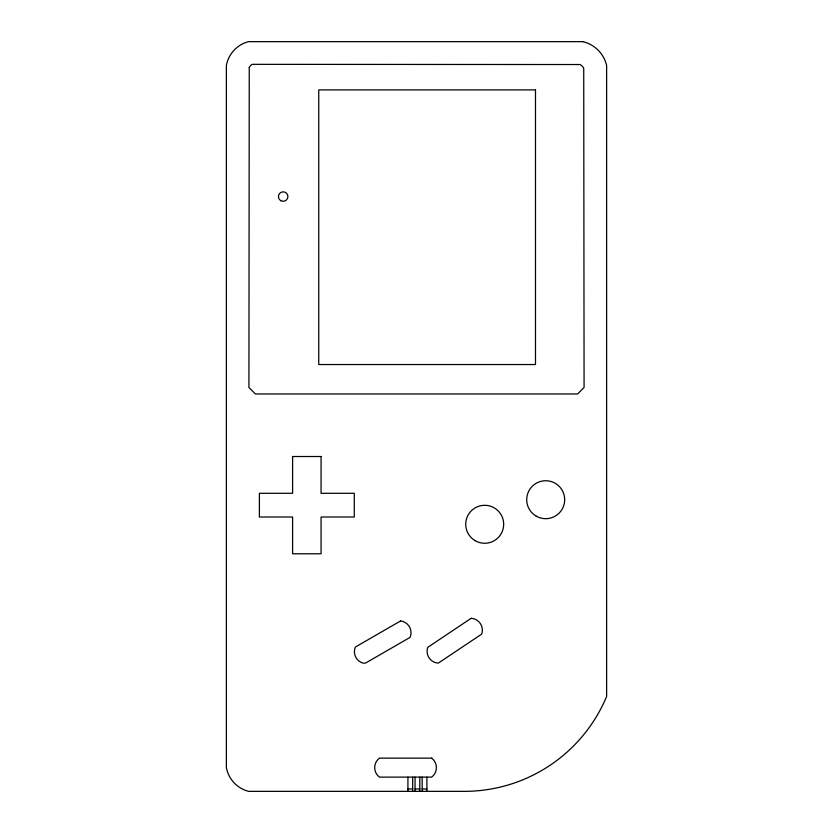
<?xml version="1.0" encoding="UTF-8"?>
<svg xmlns="http://www.w3.org/2000/svg" width="833" height="833" viewBox="0 0 833 833"><rect width="100%" height="100%" fill="white"/><g stroke="black" fill="none" stroke-linecap="round" stroke-linejoin="round"><path stroke-width="1.25" d="M407.931 788.976L412.668 788.976M415.042 788.976L419.79 788.976M422.164 788.976L426.902 788.976M426.902 777.116L426.902 791.35M422.164 777.116L422.164 791.35M419.79 777.116L419.79 791.35M415.042 777.116L415.042 791.35M412.668 777.116L412.668 791.35M407.931 777.116L407.931 791.35M249.254 67.452L248.921 387.47L255.408 393.967L577.592 393.967L584.079 387.47L583.725 68.181A9.465 9.465 0 0 0 580.08 64.537L252.18 64.339A7.622 7.622 0 0 0 249.254 67.452M471.134 618.315L427.756 647.345A11.86 11.86 0 0 0 438.314 663.12L481.693 634.09A11.86 11.86 0 0 0 471.134 618.315M400.579 620.949L355.368 647.043A11.86 11.86 0 0 0 363.063 663.12L365.489 663.12L410.065 637.38A11.86 11.86 0 0 0 400.579 620.949M582.892 41.65L248.588 41.65A30.186 30.186 0 0 0 226.378 65.37L226.378 767.63A30.186 30.186 0 0 0 248.588 791.35L464.273 791.35A154.209 154.209 0 0 0 606.622 696.45L606.622 65.37A32.029 32.029 0 0 0 582.892 41.65M535.494 89.902L318.747 89.902L318.747 364.542L535.494 364.542L535.494 89.902M321.069 456.515L292.602 456.515L292.602 493.292L259.386 493.292L259.386 517.012L292.602 517.012L292.602 553.789L321.069 553.789L321.069 517.012L354.285 517.012L354.285 493.292L321.069 493.292L321.069 456.515M431.65 758.134L379.452 758.134A11.86 11.86 0 0 0 379.452 777.116L431.65 777.116A11.86 11.86 0 0 0 431.65 758.134M475.216 540.721A18.982 18.982 0 0 0 503.684 524.28A18.982 18.982 0 0 0 475.216 507.838A18.982 18.982 0 0 0 475.216 540.721M536.213 516.148A18.982 18.982 0 0 0 564.68 499.706A18.982 18.982 0 0 0 536.213 483.265A18.982 18.982 0 0 0 536.213 516.148M280.794 200.68A4.748 4.748 0 0 0 287.906 196.567A4.748 4.748 0 0 0 280.794 192.465A4.748 4.748 0 0 0 280.794 200.68"/></g></svg>
